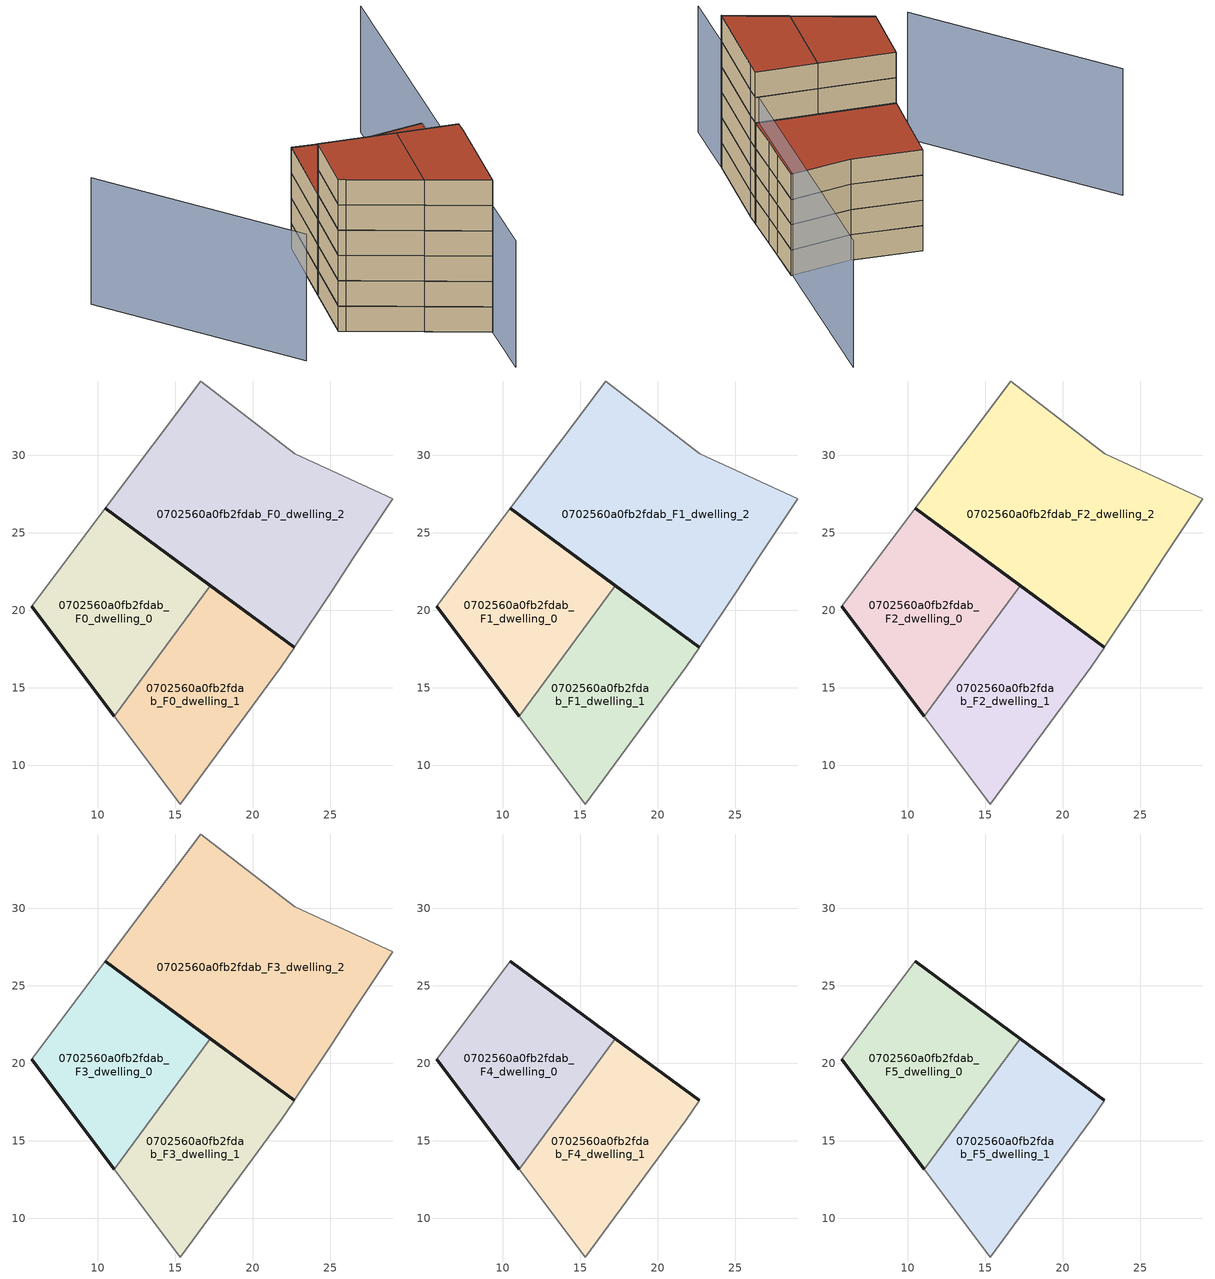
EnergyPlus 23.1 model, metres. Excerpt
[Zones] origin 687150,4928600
0702560a0fb2fdab_F0_dwelling_0
 floor ground (EU_floor_Construction): 11.08,13.17 17.28,21.58 10.49,26.59 5.74,20.26 6.21,19.67 z0
 wall outside (EU_wall_Construction): 10.49,26.59 17.28,21.58 / 11.08,13.17 6.21,19.67 5.74,20.26 z0:3
 wall adiabatic (EU_wall_Construction): 5.74,20.26 10.49,26.59 z0:3
 wall to 0702560a0fb2fdab_F0_dwelling_1 (EU_wall_Construction): 17.28,21.58 11.08,13.17 z0:3
0702560a0fb2fdab_F0_dwelling_1
 floor ground (EU_floor_Construction): 15.32,7.5 21.84,16.34 22.67,17.59 22.68,17.6 17.28,21.58 11.08,13.17 z0
 wall outside (EU_wall_Construction): 17.28,21.58 22.68,17.6 z0:3
 wall adiabatic (EU_wall_Construction): 22.68,17.6 22.67,17.59 21.84,16.34 15.32,7.5 11.08,13.17 z0:3
0702560a0fb2fdab_F0_dwelling_2
 floor ground (EU_floor_Construction): 25.1,21.25 26.54,23.42 29.05,27.2 22.73,30.11 16.64,34.79 10.49,26.59 22.68,17.6 z0
 wall outside (EU_wall_Construction): 22.68,17.6 10.49,26.59 z0:3
 wall adiabatic (EU_wall_Construction): 10.49,26.59 16.64,34.79 22.73,30.11 29.05,27.2 26.54,23.42 25.1,21.25 22.68,17.6 z0:3
0702560a0fb2fdab_F1_dwelling_0
 floor to 0702560a0fb2fdab_F0_dwelling_0 (EU_floor_Construction): 11.08,13.17 17.28,21.58 10.49,26.59 5.74,20.26 6.21,19.67 z3
 wall outside (EU_wall_Construction): 10.49,26.59 17.28,21.58 / 11.08,13.17 6.21,19.67 5.74,20.26 z3:6
 wall adiabatic (EU_wall_Construction): 5.74,20.26 10.49,26.59 z3:6
 wall to 0702560a0fb2fdab_F1_dwelling_1 (EU_wall_Construction): 17.28,21.58 11.08,13.17 z3:6
0702560a0fb2fdab_F1_dwelling_1
 floor to 0702560a0fb2fdab_F0_dwelling_1 (EU_floor_Construction): 15.32,7.5 21.84,16.34 22.67,17.59 22.68,17.6 17.28,21.58 11.08,13.17 z3
 wall outside (EU_wall_Construction): 17.28,21.58 22.68,17.6 z3:6
 wall adiabatic (EU_wall_Construction): 22.68,17.6 22.67,17.59 21.84,16.34 15.32,7.5 11.08,13.17 z3:6
0702560a0fb2fdab_F1_dwelling_2
 floor to 0702560a0fb2fdab_F0_dwelling_2 (EU_floor_Construction): 25.1,21.25 26.54,23.42 29.05,27.2 22.73,30.11 16.64,34.79 10.49,26.59 22.68,17.6 z3
 wall outside (EU_wall_Construction): 22.68,17.6 10.49,26.59 z3:6
 wall adiabatic (EU_wall_Construction): 10.49,26.59 16.64,34.79 22.73,30.11 29.05,27.2 26.54,23.42 25.1,21.25 22.68,17.6 z3:6
0702560a0fb2fdab_F2_dwelling_0
 floor to 0702560a0fb2fdab_F1_dwelling_0 (EU_floor_Construction): 11.08,13.17 17.28,21.58 10.49,26.59 5.74,20.26 6.21,19.67 z6
 wall outside (EU_wall_Construction): 10.49,26.59 17.28,21.58 / 11.08,13.17 6.21,19.67 5.74,20.26 z6:9
 wall adiabatic (EU_wall_Construction): 5.74,20.26 10.49,26.59 z6:9
 wall to 0702560a0fb2fdab_F2_dwelling_1 (EU_wall_Construction): 17.28,21.58 11.08,13.17 z6:9
0702560a0fb2fdab_F2_dwelling_1
 floor to 0702560a0fb2fdab_F1_dwelling_1 (EU_floor_Construction): 15.32,7.5 21.84,16.34 22.67,17.59 22.68,17.6 17.28,21.58 11.08,13.17 z6
 wall outside (EU_wall_Construction): 17.28,21.58 22.68,17.6 z6:9
 wall adiabatic (EU_wall_Construction): 22.68,17.6 22.67,17.59 21.84,16.34 15.32,7.5 11.08,13.17 z6:9
0702560a0fb2fdab_F2_dwelling_2
 floor to 0702560a0fb2fdab_F1_dwelling_2 (EU_floor_Construction): 25.1,21.25 26.54,23.42 29.05,27.2 22.73,30.11 16.64,34.79 10.49,26.59 22.68,17.6 z6
 wall outside (EU_wall_Construction): 22.68,17.6 10.49,26.59 z6:9
 wall adiabatic (EU_wall_Construction): 10.49,26.59 16.64,34.79 22.73,30.11 29.05,27.2 26.54,23.42 25.1,21.25 22.68,17.6 z6:9
0702560a0fb2fdab_F3_dwelling_0
 floor to 0702560a0fb2fdab_F2_dwelling_0 (EU_floor_Construction): 11.08,13.17 17.28,21.58 10.49,26.59 5.74,20.26 6.21,19.67 z9
 wall outside (EU_wall_Construction): 10.49,26.59 17.28,21.58 / 11.08,13.17 6.21,19.67 5.74,20.26 z9:12
 wall adiabatic (EU_wall_Construction): 5.74,20.26 10.49,26.59 z9:12
 wall to 0702560a0fb2fdab_F3_dwelling_1 (EU_wall_Construction): 17.28,21.58 11.08,13.17 z9:12
0702560a0fb2fdab_F3_dwelling_1
 floor to 0702560a0fb2fdab_F2_dwelling_1 (EU_floor_Construction): 15.32,7.5 21.84,16.34 22.67,17.59 22.68,17.6 17.28,21.58 11.08,13.17 z9
 wall outside (EU_wall_Construction): 17.28,21.58 22.68,17.6 z9:12
 wall adiabatic (EU_wall_Construction): 22.68,17.6 22.67,17.59 21.84,16.34 15.32,7.5 11.08,13.17 z9:12
0702560a0fb2fdab_F3_dwelling_2
 floor to 0702560a0fb2fdab_F2_dwelling_2 (EU_floor_Construction): 25.1,21.25 26.54,23.42 29.05,27.2 22.73,30.11 16.64,34.79 10.49,26.59 22.68,17.6 z9
 wall outside (EU_wall_Construction): 22.68,17.6 10.49,26.59 z9:12
 wall adiabatic (EU_wall_Construction): 10.49,26.59 16.64,34.79 22.73,30.11 29.05,27.2 26.54,23.42 25.1,21.25 22.68,17.6 z9:12
 roof outside (EU_roof_Construction): 29.05,27.2 26.54,23.42 25.1,21.25 22.68,17.6 10.49,26.59 16.64,34.79 22.73,30.11 z12
0702560a0fb2fdab_F4_dwelling_0
 floor to 0702560a0fb2fdab_F3_dwelling_0 (EU_floor_Construction): 11.08,13.17 17.28,21.58 10.49,26.59 5.74,20.26 6.21,19.67 z12
 wall outside (EU_wall_Construction): 10.49,26.59 17.28,21.58 / 11.08,13.17 6.21,19.67 5.74,20.26 z12:15
 wall adiabatic (EU_wall_Construction): 5.74,20.26 10.49,26.59 z12:15
 wall to 0702560a0fb2fdab_F4_dwelling_1 (EU_wall_Construction): 17.28,21.58 11.08,13.17 z12:15
0702560a0fb2fdab_F4_dwelling_1
 floor to 0702560a0fb2fdab_F3_dwelling_1 (EU_floor_Construction): 15.32,7.5 21.84,16.34 22.67,17.59 22.68,17.6 17.28,21.58 11.08,13.17 z12
 wall outside (EU_wall_Construction): 17.28,21.58 22.68,17.6 z12:15
 wall adiabatic (EU_wall_Construction): 22.68,17.6 22.67,17.59 21.84,16.34 15.32,7.5 11.08,13.17 z12:15
0702560a0fb2fdab_F5_dwelling_0
 floor to 0702560a0fb2fdab_F4_dwelling_0 (EU_floor_Construction): 11.08,13.17 17.28,21.58 10.49,26.59 5.74,20.26 6.21,19.67 z15
 wall outside (EU_wall_Construction): 10.49,26.59 17.28,21.58 / 11.08,13.17 6.21,19.67 5.74,20.26 z15:18
 wall adiabatic (EU_wall_Construction): 5.74,20.26 10.49,26.59 z15:18
 wall to 0702560a0fb2fdab_F5_dwelling_1 (EU_wall_Construction): 17.28,21.58 11.08,13.17 z15:18
 roof outside (EU_roof_Construction): 17.28,21.58 11.08,13.17 6.21,19.67 5.74,20.26 10.49,26.59 z18
0702560a0fb2fdab_F5_dwelling_1
 floor to 0702560a0fb2fdab_F4_dwelling_1 (EU_floor_Construction): 15.32,7.5 21.84,16.34 22.67,17.59 22.68,17.6 17.28,21.58 11.08,13.17 z15
 wall outside (EU_wall_Construction): 17.28,21.58 22.68,17.6 z15:18
 wall adiabatic (EU_wall_Construction): 22.68,17.6 22.67,17.59 21.84,16.34 15.32,7.5 11.08,13.17 z15:18
 roof outside (EU_roof_Construction): 22.68,17.6 22.67,17.59 21.84,16.34 15.32,7.5 11.08,13.17 17.28,21.58 z18
shading: -1.2,19.13 -5.28,44.03 / 10.95,1.15 40.46,44.03 z0:15
[Building]
EU S2 Campaign: North Axis=0; Terrain=City; Solar Distribution=FullExterior
[Site:Location]
Bologna: Latitude=44.5; Longitude=11.25; Time Zone=1; Elevation=37
[SizingPeriod:WeatherFileDays]
AnnualSizingPeriod: Begin Month=1; Begin Day of Month=1; End Month=12; End Day of Month=31; Day of Week for Start Day=Monday; Use Weather File Daylight Saving Period=No; Use Weather File Rain and Snow Indicators=No
[MATERIAL]
EU_InternalMass_Material: Roughness=MediumRough; Thickness=0.1; Conductivity=1; Density=1800; Specific Heat=900; Thermal Absorptance=0.9; Solar Absorptance=0.7; Visible Absorptance=0.7
[MATERIAL:NOMASS] Roughness=MediumRough; Thermal Absorptance=0.9; Solar Absorptance=0.7; Visible Absorptance=0.7
Name | Thermal Resistance
EU_wall_NoMass | 0.905828
EU_roof_NoMass | 0.37593
EU_floor_NoMass | 0.67114
[CONSTRUCTION]
EU_wall_Construction: EU_wall_NoMass
EU_roof_Construction: EU_roof_NoMass
EU_floor_Construction: EU_floor_NoMass
EU_InternalMass_Construction: EU_InternalMass_Material
[ZONE] Type=1; Multiplier=1; Ceiling Height=autocalculate; Floor Area=autocalculate; Part of Total Floor Area=Yes
Name | Volume
0702560a0fb2fdab_F0_dwelling_0; 0702560a0fb2fdab_F1_dwelling_0; 0702560a0fb2fdab_F2_dwelling_0; 0702560a0fb2fdab_F3_dwelling_0; 0702560a0fb2fdab_F4_dwelling_0; 0702560a0fb2fdab_F5_dwelling_0 | 233.186
0702560a0fb2fdab_F0_dwelling_1; 0702560a0fb2fdab_F1_dwelling_1; 0702560a0fb2fdab_F2_dwelling_1; 0702560a0fb2fdab_F3_dwelling_1; 0702560a0fb2fdab_F4_dwelling_1; 0702560a0fb2fdab_F5_dwelling_1 | 233.197
0702560a0fb2fdab_F0_dwelling_2; 0702560a0fb2fdab_F1_dwelling_2; 0702560a0fb2fdab_F2_dwelling_2; 0702560a0fb2fdab_F3_dwelling_2 | 466.33
[INTERNALMASS] Construction=EU_InternalMass_Construction
Name | Zone or ZoneList | Surface Area
0702560a0fb2fdab_F0_dwelling_0_EU_InternalMass | 0702560a0fb2fdab_F0_dwelling_0 | 77.7286
0702560a0fb2fdab_F0_dwelling_1_EU_InternalMass | 0702560a0fb2fdab_F0_dwelling_1 | 77.7326
0702560a0fb2fdab_F0_dwelling_2_EU_InternalMass | 0702560a0fb2fdab_F0_dwelling_2 | 155.443
0702560a0fb2fdab_F1_dwelling_0_EU_InternalMass | 0702560a0fb2fdab_F1_dwelling_0 | 77.7286
0702560a0fb2fdab_F1_dwelling_1_EU_InternalMass | 0702560a0fb2fdab_F1_dwelling_1 | 77.7326
0702560a0fb2fdab_F1_dwelling_2_EU_InternalMass | 0702560a0fb2fdab_F1_dwelling_2 | 155.443
0702560a0fb2fdab_F2_dwelling_0_EU_InternalMass | 0702560a0fb2fdab_F2_dwelling_0 | 77.7286
0702560a0fb2fdab_F2_dwelling_1_EU_InternalMass | 0702560a0fb2fdab_F2_dwelling_1 | 77.7326
0702560a0fb2fdab_F2_dwelling_2_EU_InternalMass | 0702560a0fb2fdab_F2_dwelling_2 | 155.443
0702560a0fb2fdab_F3_dwelling_0_EU_InternalMass | 0702560a0fb2fdab_F3_dwelling_0 | 77.7286
0702560a0fb2fdab_F3_dwelling_1_EU_InternalMass | 0702560a0fb2fdab_F3_dwelling_1 | 77.7326
0702560a0fb2fdab_F3_dwelling_2_EU_InternalMass | 0702560a0fb2fdab_F3_dwelling_2 | 155.443
0702560a0fb2fdab_F4_dwelling_0_EU_InternalMass | 0702560a0fb2fdab_F4_dwelling_0 | 155.443
0702560a0fb2fdab_F4_dwelling_1_EU_InternalMass | 0702560a0fb2fdab_F4_dwelling_1 | 155.465
0702560a0fb2fdab_F5_dwelling_0_EU_InternalMass | 0702560a0fb2fdab_F5_dwelling_0 | 155.443
0702560a0fb2fdab_F5_dwelling_1_EU_InternalMass | 0702560a0fb2fdab_F5_dwelling_1 | 155.465
[OTHEREQUIPMENT] Fuel Type=Electricity; Design Level Calculation Method=Watts/Area; Power per Zone Floor Area=1; Fraction Latent=0; Fraction Radiant=0; Fraction Lost=0; Carbon Dioxide Generation Rate=0; EndUse Subcategory=EU_Step8_InternalGains
Name | Zone or ZoneList or Space or SpaceList | Schedule
EU_Step8_InternalGain_0702560a0fb2fdab_F0_dwelling_0_f000 | 0702560a0fb2fdab_F0_dwelling_0 | EU_Step8_GainSchedule_0702560a0fb2fdab_F0_dwelling_0_f000
EU_Step8_InternalGain_0702560a0fb2fdab_F0_dwelling_1_f000 | 0702560a0fb2fdab_F0_dwelling_1 | EU_Step8_GainSchedule_0702560a0fb2fdab_F0_dwelling_1_f000
EU_Step8_InternalGain_0702560a0fb2fdab_F0_dwelling_2_f000 | 0702560a0fb2fdab_F0_dwelling_2 | EU_Step8_GainSchedule_0702560a0fb2fdab_F0_dwelling_2_f000
EU_Step8_InternalGain_0702560a0fb2fdab_F1_dwelling_0_f000 | 0702560a0fb2fdab_F1_dwelling_0 | EU_Step8_GainSchedule_0702560a0fb2fdab_F1_dwelling_0_f000
EU_Step8_InternalGain_0702560a0fb2fdab_F1_dwelling_1_f000 | 0702560a0fb2fdab_F1_dwelling_1 | EU_Step8_GainSchedule_0702560a0fb2fdab_F1_dwelling_1_f000
EU_Step8_InternalGain_0702560a0fb2fdab_F1_dwelling_2_f000 | 0702560a0fb2fdab_F1_dwelling_2 | EU_Step8_GainSchedule_0702560a0fb2fdab_F1_dwelling_2_f000
EU_Step8_InternalGain_0702560a0fb2fdab_F2_dwelling_0_f000 | 0702560a0fb2fdab_F2_dwelling_0 | EU_Step8_GainSchedule_0702560a0fb2fdab_F2_dwelling_0_f000
EU_Step8_InternalGain_0702560a0fb2fdab_F2_dwelling_1_f000 | 0702560a0fb2fdab_F2_dwelling_1 | EU_Step8_GainSchedule_0702560a0fb2fdab_F2_dwelling_1_f000
EU_Step8_InternalGain_0702560a0fb2fdab_F2_dwelling_2_f000 | 0702560a0fb2fdab_F2_dwelling_2 | EU_Step8_GainSchedule_0702560a0fb2fdab_F2_dwelling_2_f000
EU_Step8_InternalGain_0702560a0fb2fdab_F3_dwelling_0_f000 | 0702560a0fb2fdab_F3_dwelling_0 | EU_Step8_GainSchedule_0702560a0fb2fdab_F3_dwelling_0_f000
EU_Step8_InternalGain_0702560a0fb2fdab_F3_dwelling_1_f000 | 0702560a0fb2fdab_F3_dwelling_1 | EU_Step8_GainSchedule_0702560a0fb2fdab_F3_dwelling_1_f000
EU_Step8_InternalGain_0702560a0fb2fdab_F3_dwelling_2_f000 | 0702560a0fb2fdab_F3_dwelling_2 | EU_Step8_GainSchedule_0702560a0fb2fdab_F3_dwelling_2_f000
EU_Step8_InternalGain_0702560a0fb2fdab_F4_dwelling_0_f000 | 0702560a0fb2fdab_F4_dwelling_0 | EU_Step8_GainSchedule_0702560a0fb2fdab_F4_dwelling_0_f000
EU_Step8_InternalGain_0702560a0fb2fdab_F4_dwelling_1_f000 | 0702560a0fb2fdab_F4_dwelling_1 | EU_Step8_GainSchedule_0702560a0fb2fdab_F4_dwelling_1_f000
EU_Step8_InternalGain_0702560a0fb2fdab_F5_dwelling_0_f000 | 0702560a0fb2fdab_F5_dwelling_0 | EU_Step8_GainSchedule_0702560a0fb2fdab_F5_dwelling_0_f000
EU_Step8_InternalGain_0702560a0fb2fdab_F5_dwelling_1_f000 | 0702560a0fb2fdab_F5_dwelling_1 | EU_Step8_GainSchedule_0702560a0fb2fdab_F5_dwelling_1_f000
[ZONEVENTILATION:DESIGNFLOWRATE] Schedule=EU_AlwaysOn; Design Flow Rate Calculation Method=AirChanges/Hour; Air Changes per Hour=0.73129; Ventilation Type=Natural; Fan Pressure Rise=0; Fan Total Efficiency=1; Constant Term Coefficient=1; Temperature Term Coefficient=0; Velocity Term Coefficient=0; Velocity Squared Term Coefficient=0; Minimum Indoor Temperature=-100; Maximum Indoor Temperature=100; Delta Temperature=-100; Minimum Outdoor Temperature=-100; Maximum Outdoor Temperature=100; Maximum Wind Speed=40
Name | Zone or ZoneList or Space or SpaceList
EU_ConstantAir_0702560a0fb2fdab_F0_dwelling_0 | 0702560a0fb2fdab_F0_dwelling_0
EU_ConstantAir_0702560a0fb2fdab_F0_dwelling_1 | 0702560a0fb2fdab_F0_dwelling_1
EU_ConstantAir_0702560a0fb2fdab_F0_dwelling_2 | 0702560a0fb2fdab_F0_dwelling_2
EU_ConstantAir_0702560a0fb2fdab_F1_dwelling_0 | 0702560a0fb2fdab_F1_dwelling_0
EU_ConstantAir_0702560a0fb2fdab_F1_dwelling_1 | 0702560a0fb2fdab_F1_dwelling_1
EU_ConstantAir_0702560a0fb2fdab_F1_dwelling_2 | 0702560a0fb2fdab_F1_dwelling_2
EU_ConstantAir_0702560a0fb2fdab_F2_dwelling_0 | 0702560a0fb2fdab_F2_dwelling_0
EU_ConstantAir_0702560a0fb2fdab_F2_dwelling_1 | 0702560a0fb2fdab_F2_dwelling_1
EU_ConstantAir_0702560a0fb2fdab_F2_dwelling_2 | 0702560a0fb2fdab_F2_dwelling_2
EU_ConstantAir_0702560a0fb2fdab_F3_dwelling_0 | 0702560a0fb2fdab_F3_dwelling_0
EU_ConstantAir_0702560a0fb2fdab_F3_dwelling_1 | 0702560a0fb2fdab_F3_dwelling_1
EU_ConstantAir_0702560a0fb2fdab_F3_dwelling_2 | 0702560a0fb2fdab_F3_dwelling_2
EU_ConstantAir_0702560a0fb2fdab_F4_dwelling_0 | 0702560a0fb2fdab_F4_dwelling_0
EU_ConstantAir_0702560a0fb2fdab_F4_dwelling_1 | 0702560a0fb2fdab_F4_dwelling_1
EU_ConstantAir_0702560a0fb2fdab_F5_dwelling_0 | 0702560a0fb2fdab_F5_dwelling_0
EU_ConstantAir_0702560a0fb2fdab_F5_dwelling_1 | 0702560a0fb2fdab_F5_dwelling_1
[HVACTEMPLATE:THERMOSTAT] Constant Heating Setpoint=20; Constant Cooling Setpoint=50
EU_HeatOnly_0702560a0fb2fdab_F0_dwelling_0; EU_HeatOnly_0702560a0fb2fdab_F0_dwelling_1; EU_HeatOnly_0702560a0fb2fdab_F0_dwelling_2; EU_HeatOnly_0702560a0fb2fdab_F1_dwelling_0; EU_HeatOnly_0702560a0fb2fdab_F1_dwelling_1; EU_HeatOnly_0702560a0fb2fdab_F1_dwelling_2; EU_HeatOnly_0702560a0fb2fdab_F2_dwelling_0; EU_HeatOnly_0702560a0fb2fdab_F2_dwelling_1; EU_HeatOnly_0702560a0fb2fdab_F2_dwelling_2; EU_HeatOnly_0702560a0fb2fdab_F3_dwelling_0; EU_HeatOnly_0702560a0fb2fdab_F3_dwelling_1; EU_HeatOnly_0702560a0fb2fdab_F3_dwelling_2; EU_HeatOnly_0702560a0fb2fdab_F4_dwelling_0; EU_HeatOnly_0702560a0fb2fdab_F4_dwelling_1; EU_HeatOnly_0702560a0fb2fdab_F5_dwelling_0; EU_HeatOnly_0702560a0fb2fdab_F5_dwelling_1
[HVACTEMPLATE:ZONE:IDEALLOADSAIRSYSTEM] System Availability Schedule=EU_AlwaysOn; Maximum Heating Supply Air Temperature=50; Minimum Cooling Supply Air Temperature=13; Maximum Heating Supply Air Humidity Ratio=0.0156; Minimum Cooling Supply Air Humidity Ratio=0.0077; Heating Limit=NoLimit; Cooling Limit=NoLimit; Heating Availability Schedule=EU_AlwaysOn; Cooling Availability Schedule=EU_CoolingOff; Dehumidification Control Type=ConstantSensibleHeatRatio; Cooling Sensible Heat Ratio=0.7; Dehumidification Setpoint=60; Humidification Control Type=None; Humidification Setpoint=30; Outdoor Air Method=None; Outdoor Air Flow Rate per Person=0.00944; Outdoor Air Flow Rate per Zone Floor Area=0; Outdoor Air Flow Rate per Zone=0; Demand Controlled Ventilation Type=None; Outdoor Air Economizer Type=NoEconomizer; Heat Recovery Type=None; Sensible Heat Recovery Effectiveness=0.7; Latent Heat Recovery Effectiveness=0.65
Name | Template Thermostat
0702560a0fb2fdab_F0_dwelling_0 | EU_HeatOnly_0702560a0fb2fdab_F0_dwelling_0
0702560a0fb2fdab_F0_dwelling_1 | EU_HeatOnly_0702560a0fb2fdab_F0_dwelling_1
0702560a0fb2fdab_F0_dwelling_2 | EU_HeatOnly_0702560a0fb2fdab_F0_dwelling_2
0702560a0fb2fdab_F1_dwelling_0 | EU_HeatOnly_0702560a0fb2fdab_F1_dwelling_0
0702560a0fb2fdab_F1_dwelling_1 | EU_HeatOnly_0702560a0fb2fdab_F1_dwelling_1
0702560a0fb2fdab_F1_dwelling_2 | EU_HeatOnly_0702560a0fb2fdab_F1_dwelling_2
0702560a0fb2fdab_F2_dwelling_0 | EU_HeatOnly_0702560a0fb2fdab_F2_dwelling_0
0702560a0fb2fdab_F2_dwelling_1 | EU_HeatOnly_0702560a0fb2fdab_F2_dwelling_1
0702560a0fb2fdab_F2_dwelling_2 | EU_HeatOnly_0702560a0fb2fdab_F2_dwelling_2
0702560a0fb2fdab_F3_dwelling_0 | EU_HeatOnly_0702560a0fb2fdab_F3_dwelling_0
0702560a0fb2fdab_F3_dwelling_1 | EU_HeatOnly_0702560a0fb2fdab_F3_dwelling_1
0702560a0fb2fdab_F3_dwelling_2 | EU_HeatOnly_0702560a0fb2fdab_F3_dwelling_2
0702560a0fb2fdab_F4_dwelling_0 | EU_HeatOnly_0702560a0fb2fdab_F4_dwelling_0
0702560a0fb2fdab_F4_dwelling_1 | EU_HeatOnly_0702560a0fb2fdab_F4_dwelling_1
0702560a0fb2fdab_F5_dwelling_0 | EU_HeatOnly_0702560a0fb2fdab_F5_dwelling_0
0702560a0fb2fdab_F5_dwelling_1 | EU_HeatOnly_0702560a0fb2fdab_F5_dwelling_1
[SIZING:ZONE] Zone Cooling Design Supply Air Temperature Input Method=SupplyAirTemperature; Zone Cooling Design Supply Air Temperature=13; Zone Heating Design Supply Air Temperature Input Method=SupplyAirTemperature; Zone Heating Design Supply Air Temperature=50; Zone Cooling Design Supply Air Humidity Ratio=0.008; Zone Heating Design Supply Air Humidity Ratio=0.008; Cooling Design Air Flow Method=DesignDay; Cooling Design Air Flow Rate=0; Cooling Minimum Air Flow per Zone Floor Area=0.000762; Cooling Minimum Air Flow=0; Cooling Minimum Air Flow Fraction=0.2; Heating Design Air Flow Method=DesignDay; Heating Design Air Flow Rate=0; Heating Maximum Air Flow per Zone Floor Area=0.002032; Heating Maximum Air Flow=0.141576; Heating Maximum Air Flow Fraction=0.3; Account for Dedicated Outdoor Air System=No; Dedicated Outdoor Air System Control Strategy=NeutralSupplyAir; Dedicated Outdoor Air Low Setpoint Temperature for Design=autosize; Dedicated Outdoor Air High Setpoint Temperature for Design=autosize; Zone Load Sizing Method=Sensible Load Only No Latent Load; Zone Latent Cooling Design Supply Air Humidity Ratio Input Method=HumidityRatioDifference; Zone Cooling Design Supply Air Humidity Ratio Difference=0.005; Zone Latent Heating Design Supply Air Humidity Ratio Input Method=HumidityRatioDifference; Zone Humidification Design Supply Air Humidity Ratio Difference=0.005
0702560a0fb2fdab_F0_dwelling_0; 0702560a0fb2fdab_F0_dwelling_1; 0702560a0fb2fdab_F0_dwelling_2; 0702560a0fb2fdab_F1_dwelling_0; 0702560a0fb2fdab_F1_dwelling_1; 0702560a0fb2fdab_F1_dwelling_2; 0702560a0fb2fdab_F2_dwelling_0; 0702560a0fb2fdab_F2_dwelling_1; 0702560a0fb2fdab_F2_dwelling_2; 0702560a0fb2fdab_F3_dwelling_0; 0702560a0fb2fdab_F3_dwelling_1; 0702560a0fb2fdab_F3_dwelling_2; 0702560a0fb2fdab_F4_dwelling_0; 0702560a0fb2fdab_F4_dwelling_1; 0702560a0fb2fdab_F5_dwelling_0; 0702560a0fb2fdab_F5_dwelling_1
[SCHEDULE:CONSTANT]
Name | Hourly Value
EU_AlwaysOn | 1
EU_CoolingOff | 0
[SCHEDULE:FILE] Column Number=1; Rows to Skip at Top=0; Number of Hours of Data=8760; Column Separator=Comma; Interpolate to Timestep=No; Minutes per Item=60; Adjust Schedule for Daylight Savings=Yes
Name | File
EU_Step8_GainSchedule_0702560a0fb2fdab_F0_dwelling_0_f000 | ../../schedules/0702560a0fb2fdab/0702560a0fb2fdab_F0_dwelling_0_f000_gain.csv
EU_Step8_GainSchedule_0702560a0fb2fdab_F0_dwelling_1_f000 | ../../schedules/0702560a0fb2fdab/0702560a0fb2fdab_F0_dwelling_1_f000_gain.csv
EU_Step8_GainSchedule_0702560a0fb2fdab_F0_dwelling_2_f000 | ../../schedules/0702560a0fb2fdab/0702560a0fb2fdab_F0_dwelling_2_f000_gain.csv
EU_Step8_GainSchedule_0702560a0fb2fdab_F1_dwelling_0_f000 | ../../schedules/0702560a0fb2fdab/0702560a0fb2fdab_F1_dwelling_0_f000_gain.csv
EU_Step8_GainSchedule_0702560a0fb2fdab_F1_dwelling_1_f000 | ../../schedules/0702560a0fb2fdab/0702560a0fb2fdab_F1_dwelling_1_f000_gain.csv
EU_Step8_GainSchedule_0702560a0fb2fdab_F1_dwelling_2_f000 | ../../schedules/0702560a0fb2fdab/0702560a0fb2fdab_F1_dwelling_2_f000_gain.csv
EU_Step8_GainSchedule_0702560a0fb2fdab_F2_dwelling_0_f000 | ../../schedules/0702560a0fb2fdab/0702560a0fb2fdab_F2_dwelling_0_f000_gain.csv
EU_Step8_GainSchedule_0702560a0fb2fdab_F2_dwelling_1_f000 | ../../schedules/0702560a0fb2fdab/0702560a0fb2fdab_F2_dwelling_1_f000_gain.csv
EU_Step8_GainSchedule_0702560a0fb2fdab_F2_dwelling_2_f000 | ../../schedules/0702560a0fb2fdab/0702560a0fb2fdab_F2_dwelling_2_f000_gain.csv
EU_Step8_GainSchedule_0702560a0fb2fdab_F3_dwelling_0_f000 | ../../schedules/0702560a0fb2fdab/0702560a0fb2fdab_F3_dwelling_0_f000_gain.csv
EU_Step8_GainSchedule_0702560a0fb2fdab_F3_dwelling_1_f000 | ../../schedules/0702560a0fb2fdab/0702560a0fb2fdab_F3_dwelling_1_f000_gain.csv
EU_Step8_GainSchedule_0702560a0fb2fdab_F3_dwelling_2_f000 | ../../schedules/0702560a0fb2fdab/0702560a0fb2fdab_F3_dwelling_2_f000_gain.csv
EU_Step8_GainSchedule_0702560a0fb2fdab_F4_dwelling_0_f000 | ../../schedules/0702560a0fb2fdab/0702560a0fb2fdab_F4_dwelling_0_f000_gain.csv
EU_Step8_GainSchedule_0702560a0fb2fdab_F4_dwelling_1_f000 | ../../schedules/0702560a0fb2fdab/0702560a0fb2fdab_F4_dwelling_1_f000_gain.csv
EU_Step8_GainSchedule_0702560a0fb2fdab_F5_dwelling_0_f000 | ../../schedules/0702560a0fb2fdab/0702560a0fb2fdab_F5_dwelling_0_f000_gain.csv
EU_Step8_GainSchedule_0702560a0fb2fdab_F5_dwelling_1_f000 | ../../schedules/0702560a0fb2fdab/0702560a0fb2fdab_F5_dwelling_1_f000_gain.csv
